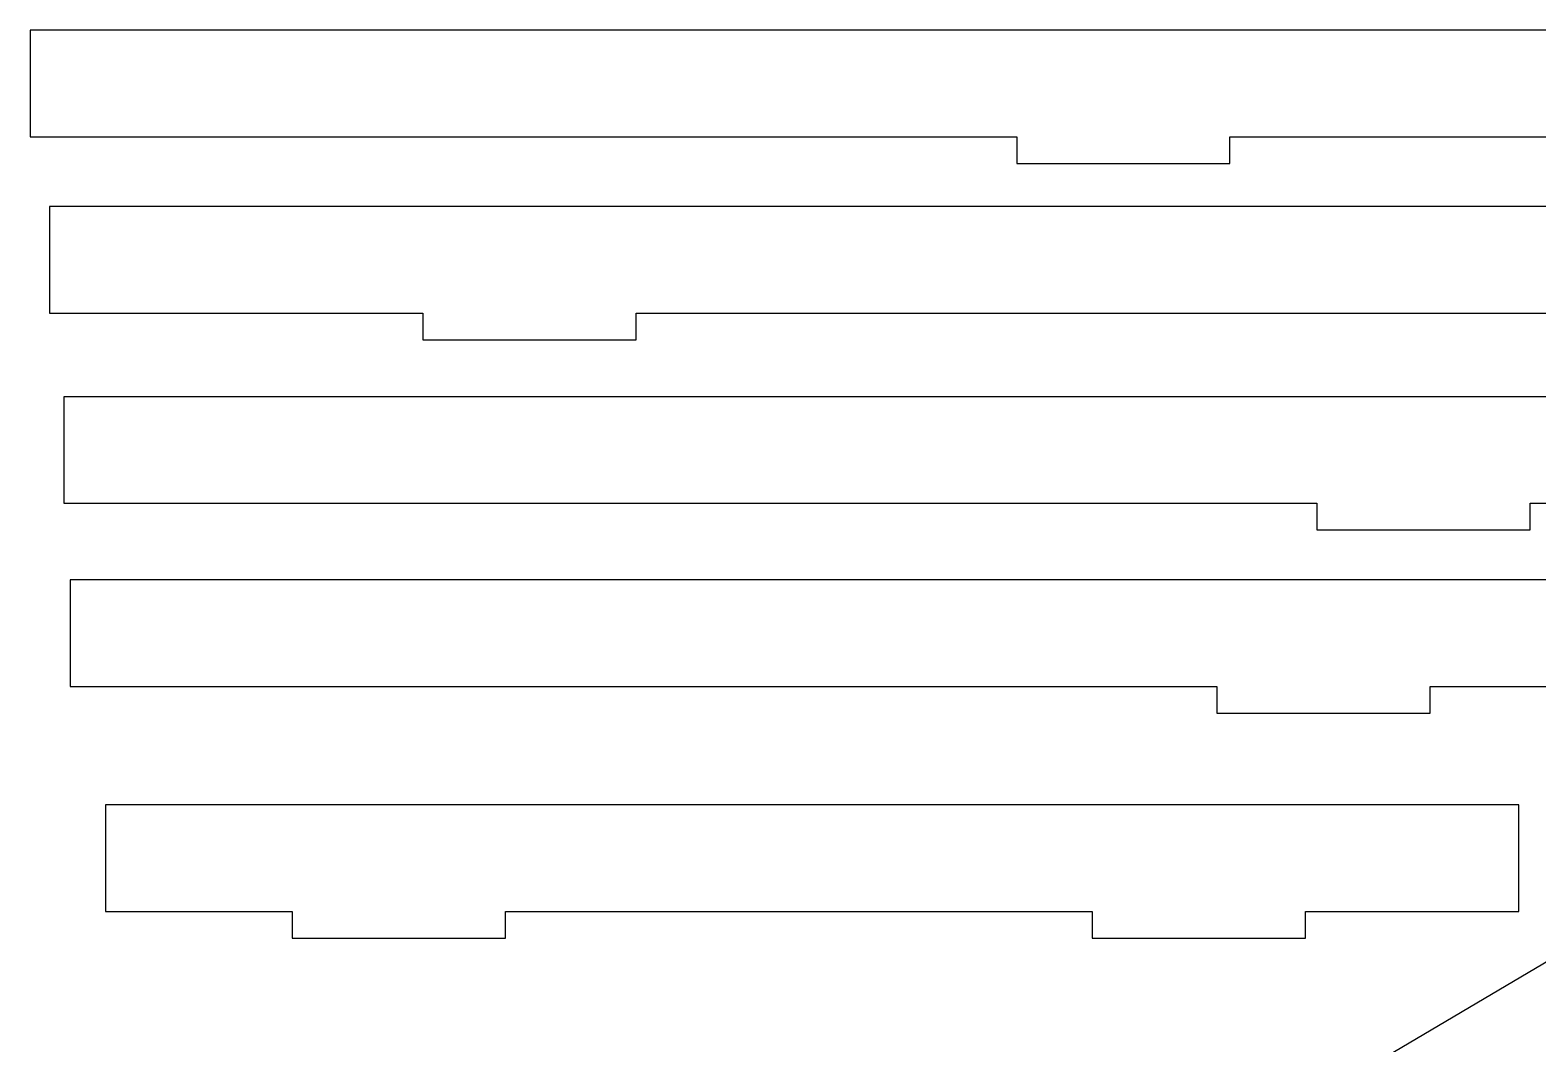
# Model space of a CAD drawing. Extents: x -831 to 1547, y -1426 to -385.
# Drawn here: x -771 to -601.4, y -808.2 to -694 of the extents above; entities that cross this region are included whole.
import ezdxf

# ---------------------------------------------------------------- set-up
doc = ezdxf.new("R2010")
doc.units = 0
doc.layers.add('CUT', color=18, linetype='CONTINUOUS')

msp = doc.modelspace()

# ---------------------------------------------------------------- linework, layer by layer
at = {"layer": 'CUT'}
for points in [[(-327.01, -694.05), (-771.01, -694.05), (-771.01, -706.05), (-660.01, -706.05), (-660.01, -709.05), (-636.01, -709.05), (-636.01, -706.05), (-450.01, -706.05), (-450.01, -709.05), (-426.01, -709.05), (-426.01, -706.05), (-327.01, -706.05)], [(-522.82, -713.92), (-768.82, -713.92), (-768.82, -725.92), (-726.82, -725.92), (-726.82, -728.92), (-702.82, -728.92), (-702.82, -725.92), (-573.82, -725.92), (-573.82, -728.92), (-549.82, -728.92), (-549.82, -725.92), (-522.82, -725.92)], [(-320.24, -735.32), (-767.24, -735.32), (-767.24, -747.32), (-626.24, -747.32), (-626.24, -750.32), (-602.24, -750.32), (-602.24, -747.32), (-416.24, -747.32), (-416.24, -750.32), (-392.24, -750.32), (-392.24, -747.32), (-320.24, -747.32)], [(-289.5, -755.96), (-766.5, -755.96), (-766.5, -767.96), (-637.5, -767.96), (-637.5, -770.96), (-613.5, -770.96), (-613.5, -767.96), (-427.5, -767.96), (-427.5, -770.96), (-403.5, -770.96), (-403.5, -767.96), (-289.5, -767.96)], [(-603.52, -781.28), (-762.52, -781.28), (-762.52, -793.28), (-741.52, -793.28), (-741.52, -796.28), (-717.52, -796.28), (-717.52, -793.28), (-651.52, -793.28), (-651.52, -796.28), (-627.52, -796.28), (-627.52, -793.28), (-603.52, -793.28)], [(-665.92, -1350.9), (-665.92, -837.7), (-569.92, -780.9), (-92.92, -780.9), (-92.92, -1293.9), (-299.92, -1350.9), (-299.92, -1413.9), (-371.92, -1425.9), (-371.92, -1350.9)]]:
    msp.add_lwpolyline(points, close=True, dxfattribs=at)

doc.saveas('drawing.dxf')
